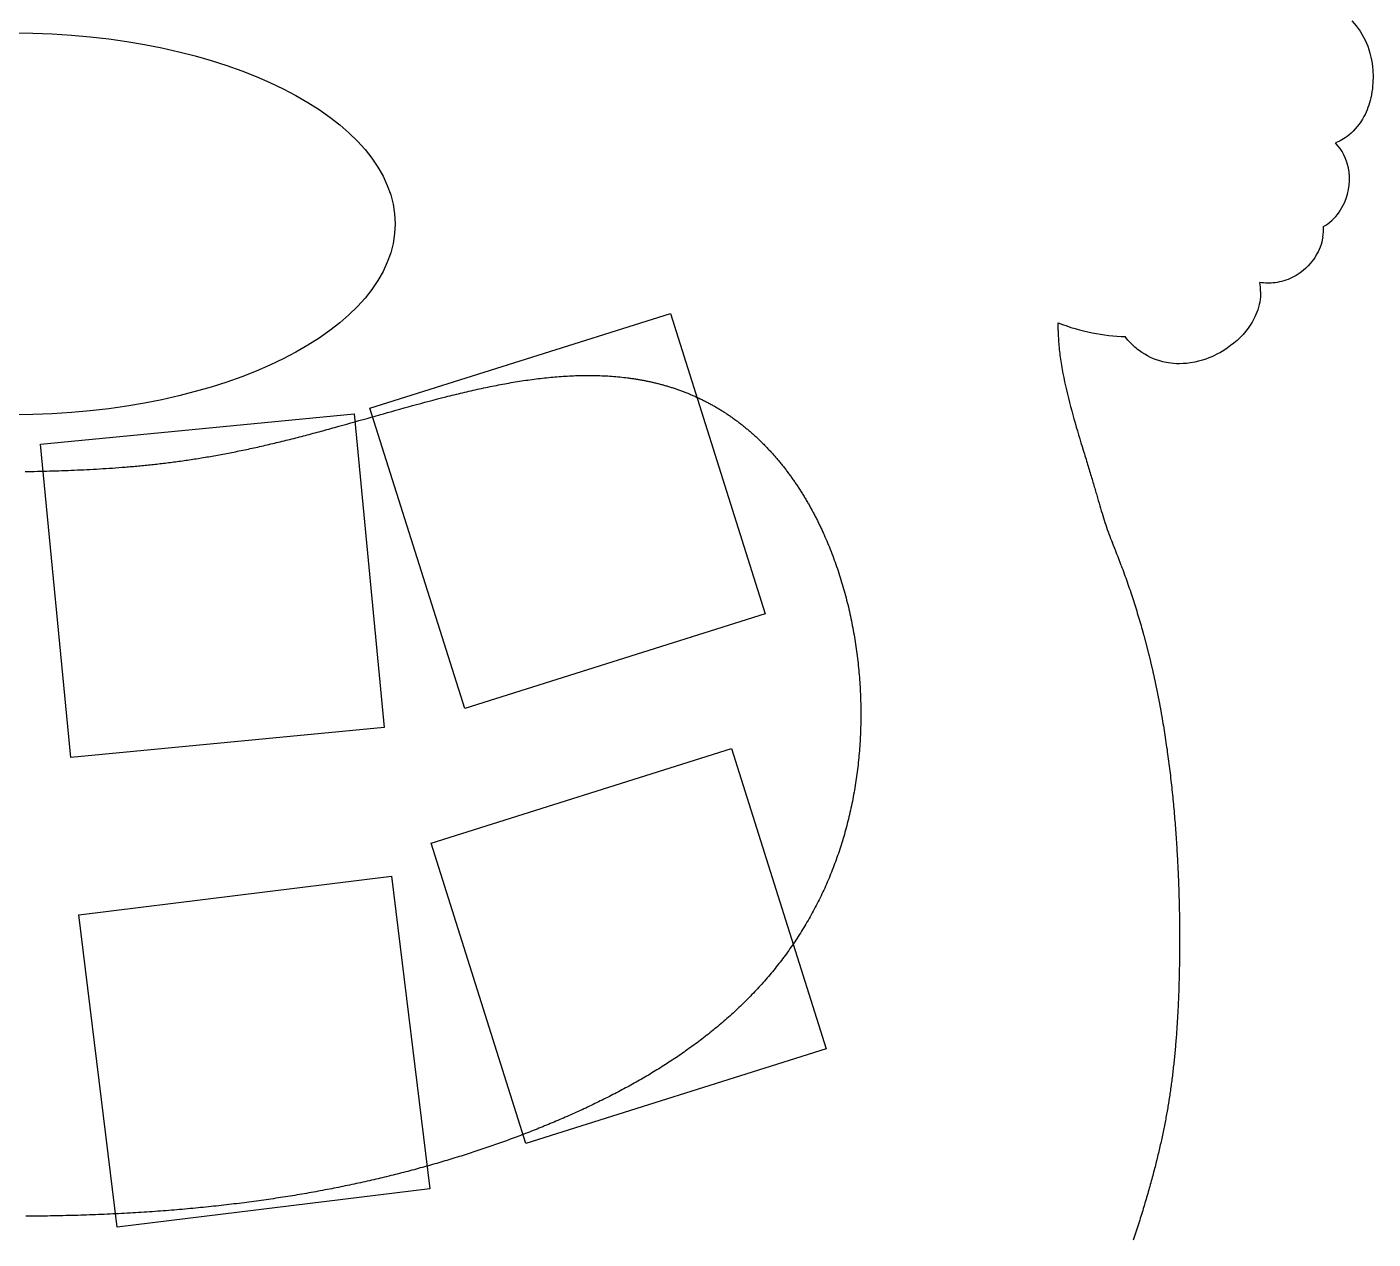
# Model space of a CAD drawing. Header units: millimetres. Extents: x -60 to 340, y -50 to 250.
# Drawn here: x 140.8 to 211.3, y 47.8 to 111.3 of the extents above; entities that cross this region are included whole.
import ezdxf

# ---------------------------------------------------------------- set-up
doc = ezdxf.new("R2010")
doc.units = ezdxf.units.MM
doc.header["$MEASUREMENT"] = 0
doc.layers.add('Ebene 1', color=7, linetype='Continuous', lineweight=0)

# ---------------------------------------------------------------- blocks, each defined once
blk = doc.blocks.new('Block_0')
at = {"layer": 'Ebene 1', "color": 18, "lineweight": 25, "true_color": 0x000000}
for p, q in [((158.738, 91.348), (174.474, 96.31)), ((174.474, 96.31), (179.436, 80.574)), ((141.485, 89.474), (157.909, 91.055)), ((157.909, 91.055), (159.49, 74.631)), ((163.699, 75.612), (158.738, 91.348)), ((143.066, 73.05), (141.485, 89.474)), ((179.436, 80.574), (163.699, 75.612)), ((159.49, 74.631), (143.066, 73.05)), ((161.937, 68.562), (177.673, 73.524)), ((177.673, 73.524), (182.635, 57.787)), ((166.899, 52.826), (161.937, 68.562)), ((143.493, 64.817), (159.87, 66.828)), ((159.87, 66.828), (161.881, 50.451)), ((145.504, 48.44), (143.493, 64.817)), ((182.635, 57.787), (166.899, 52.826)), ((161.881, 50.451), (145.504, 48.44))]:
    blk.add_line(p, q, dxfattribs=at)
for points in [[(194.788, 95.415), (194.789, 95.319), (194.791, 95.223), (194.794, 95.126), (194.798, 95.028), (194.803, 94.93), (194.809, 94.831), (194.816, 94.732), (194.824, 94.632), (194.833, 94.531), (194.843, 94.43), (194.854, 94.328), (194.865, 94.225), (194.878, 94.122), (194.892, 94.018), (194.906, 93.914), (194.922, 93.81), (194.938, 93.705), (194.955, 93.599), (194.973, 93.493), (194.992, 93.387), (195.011, 93.28), (195.032, 93.173), (195.074, 92.958), (195.12, 92.742), (195.168, 92.525), (195.218, 92.307), (195.27, 92.09), (195.324, 91.872), (195.38, 91.654), (195.437, 91.437), (195.495, 91.221), (195.555, 91.005), (195.615, 90.791), (195.676, 90.578), (195.737, 90.367), (195.798, 90.158), (195.859, 89.952), (195.92, 89.748), (195.981, 89.546), (196.041, 89.347), (196.1, 89.152), (196.129, 89.055), (196.159, 88.96), (196.187, 88.865), (196.216, 88.771), (196.244, 88.678), (196.272, 88.585), (196.3, 88.494), (196.327, 88.403), (196.354, 88.314), (196.381, 88.225), (196.408, 88.138), (196.434, 88.051), (196.459, 87.965), (196.485, 87.881), (196.51, 87.797), (196.535, 87.714), (196.559, 87.632), (196.583, 87.551), (196.607, 87.471), (196.63, 87.392), (196.653, 87.314), (196.676, 87.236), (196.698, 87.16), (196.72, 87.084), (196.742, 87.01), (196.763, 86.936), (196.785, 86.863), (196.806, 86.791), (196.847, 86.648), (196.887, 86.509), (196.927, 86.373), (196.966, 86.239), (197.005, 86.108), (197.043, 85.978), (197.082, 85.851), (197.12, 85.726), (197.158, 85.602), (197.197, 85.48), (197.236, 85.358), (197.276, 85.238), (197.316, 85.119), (197.357, 85.001), (197.399, 84.883), (197.442, 84.765), (197.486, 84.648), (197.532, 84.531), (197.578, 84.414), (197.626, 84.298)], [(140.681, 88.034), (140.838, 88.037), (140.996, 88.041), (141.155, 88.044), (141.314, 88.048), (141.473, 88.052), (141.633, 88.056), (141.793, 88.06), (141.953, 88.064), (142.113, 88.069), (142.275, 88.074), (142.436, 88.079), (142.598, 88.085), (142.76, 88.09), (142.923, 88.096), (143.086, 88.103), (143.249, 88.109), (143.413, 88.116), (143.577, 88.123), (143.742, 88.131), (143.907, 88.139), (144.072, 88.147), (144.238, 88.156), (144.405, 88.165), (144.571, 88.175), (144.739, 88.185), (144.906, 88.196), (145.075, 88.207), (145.244, 88.218), (145.413, 88.23), (145.582, 88.242), (145.753, 88.255), (145.838, 88.262), (145.923, 88.269), (146.009, 88.276), (146.095, 88.283), (146.181, 88.29), (146.267, 88.298), (146.353, 88.305), (146.439, 88.313), (146.525, 88.321), (146.612, 88.329), (146.698, 88.337), (146.785, 88.345), (146.872, 88.354), (146.959, 88.363), (147.046, 88.371), (147.134, 88.38), (147.221, 88.389), (147.309, 88.399), (147.397, 88.408), (147.485, 88.418), (147.573, 88.428), (147.661, 88.438), (147.749, 88.448), (147.838, 88.458), (147.926, 88.469), (148.015, 88.48), (148.104, 88.491), (148.193, 88.502), (148.283, 88.513), (148.372, 88.524), (148.462, 88.536), (148.551, 88.548), (148.641, 88.56), (148.731, 88.572), (148.821, 88.585), (148.912, 88.597), (149.002, 88.61), (149.093, 88.623), (149.184, 88.636), (149.275, 88.65), (149.366, 88.664), (149.457, 88.677), (149.549, 88.692), (149.64, 88.706), (149.732, 88.72), (149.824, 88.735), (149.916, 88.75), (150.009, 88.765), (150.101, 88.78), (150.194, 88.796), (150.287, 88.812), (150.38, 88.828), (150.473, 88.844), (150.566, 88.86), (150.66, 88.877), (150.753, 88.894), (150.847, 88.911), (150.941, 88.928), (151.035, 88.945), (151.13, 88.963), (151.224, 88.981), (151.319, 88.999), (151.414, 89.017), (151.509, 89.036), (151.604, 89.055), (151.7, 89.074), (151.795, 89.093), (151.891, 89.113), (151.987, 89.132), (152.083, 89.152), (152.179, 89.172), (152.276, 89.193), (152.372, 89.213), (152.469, 89.234), (152.566, 89.255), (152.663, 89.276), (152.761, 89.298), (152.858, 89.319), (152.956, 89.341), (153.054, 89.363), (153.152, 89.386), (153.25, 89.408), (153.348, 89.431), (153.447, 89.454), (153.546, 89.477), (153.645, 89.5), (153.744, 89.524), (153.843, 89.548), (153.943, 89.572), (154.042, 89.596), (154.142, 89.62), (154.242, 89.645), (154.342, 89.669), (154.442, 89.694), (154.543, 89.72), (154.644, 89.745), (154.745, 89.77), (154.846, 89.796), (154.947, 89.822), (155.048, 89.848), (155.15, 89.874), (155.251, 89.901), (155.353, 89.927), (155.455, 89.954), (155.557, 89.981), (155.66, 90.008), (155.762, 90.036), (155.865, 90.063), (155.968, 90.091), (156.071, 90.118), (156.174, 90.146), (156.277, 90.174), (156.381, 90.202), (156.484, 90.231), (156.588, 90.259), (156.692, 90.288), (156.796, 90.316), (156.9, 90.345), (157.005, 90.374), (157.109, 90.403), (157.319, 90.462), (157.529, 90.52), (157.74, 90.58), (157.951, 90.639), (158.163, 90.699), (158.375, 90.759), (158.588, 90.819), (158.802, 90.88), (159.015, 90.941), (159.23, 91.001), (159.445, 91.062), (159.66, 91.123), (159.876, 91.184), (160.092, 91.244), (160.308, 91.305), (160.525, 91.365), (160.743, 91.426), (160.96, 91.485), (161.178, 91.545), (161.397, 91.604), (161.615, 91.663), (161.834, 91.721), (162.053, 91.779), (162.273, 91.836), (162.492, 91.893), (162.712, 91.949), (162.822, 91.977), (162.932, 92.004), (163.042, 92.032), (163.152, 92.059), (163.262, 92.086), (163.372, 92.112), (163.483, 92.139), (163.593, 92.165), (163.703, 92.191), (163.813, 92.217), (163.924, 92.242), (164.034, 92.268), (164.144, 92.293), (164.254, 92.317), (164.365, 92.342), (164.475, 92.366), (164.585, 92.39), (164.696, 92.413), (164.806, 92.437), (164.916, 92.46), (165.027, 92.482), (165.137, 92.505), (165.247, 92.527), (165.358, 92.548), (165.468, 92.57), (165.578, 92.591), (165.688, 92.611), (165.798, 92.632), (165.908, 92.652), (166.018, 92.671), (166.129, 92.69), (166.239, 92.709), (166.348, 92.727), (166.458, 92.745), (166.568, 92.763), (166.678, 92.78), (166.788, 92.797), (166.897, 92.813), (167.007, 92.829), (167.117, 92.844), (167.226, 92.859), (167.336, 92.874), (167.445, 92.888), (167.554, 92.901), (167.663, 92.914), (167.772, 92.927), (167.881, 92.939), (167.99, 92.951), (168.099, 92.962), (168.208, 92.973), (168.316, 92.983), (168.425, 92.992), (168.533, 93.001), (168.642, 93.01), (168.75, 93.018), (168.858, 93.025), (168.966, 93.032), (169.073, 93.039), (169.181, 93.044), (169.289, 93.05), (169.396, 93.054), (169.503, 93.058), (169.611, 93.062), (169.718, 93.065), (169.824, 93.067), (169.931, 93.069), (170.038, 93.07), (170.144, 93.071), (170.25, 93.07), (170.356, 93.07), (170.462, 93.068), (170.568, 93.066), (170.673, 93.064), (170.779, 93.06), (170.884, 93.056), (170.989, 93.052), (171.094, 93.047), (171.199, 93.041), (171.303, 93.034), (171.407, 93.027), (171.511, 93.019), (171.615, 93.01), (171.719, 93.001), (171.822, 92.991), (171.925, 92.98), (172.028, 92.969), (172.131, 92.957), (172.234, 92.944), (172.285, 92.937), (172.336, 92.93), (172.387, 92.923), (172.438, 92.916), (172.489, 92.909), (172.54, 92.901), (172.591, 92.893), (172.642, 92.885), (172.692, 92.877), (172.743, 92.869), (172.794, 92.86), (172.844, 92.852), (172.895, 92.843), (172.945, 92.834), (172.996, 92.824), (173.046, 92.815), (173.096, 92.805), (173.146, 92.796), (173.196, 92.786), (173.246, 92.775), (173.296, 92.765), (173.346, 92.754), (173.396, 92.744), (173.446, 92.733), (173.496, 92.722), (173.545, 92.71), (173.595, 92.699), (173.644, 92.687), (173.694, 92.675), (173.743, 92.663), (173.793, 92.651), (173.842, 92.638), (173.891, 92.626), (173.94, 92.613), (173.989, 92.6), (174.038, 92.587), (174.087, 92.573), (174.136, 92.559), (174.185, 92.546), (174.233, 92.532), (174.282, 92.517), (174.33, 92.503), (174.379, 92.488), (174.427, 92.474), (174.476, 92.458), (174.524, 92.443), (174.572, 92.428), (174.62, 92.412), (174.668, 92.396), (174.716, 92.38), (174.764, 92.364), (174.812, 92.348), (174.859, 92.331), (174.907, 92.314), (174.954, 92.297), (175.002, 92.28), (175.049, 92.263), (175.097, 92.245), (175.144, 92.227), (175.191, 92.209), (175.238, 92.191), (175.285, 92.173), (175.332, 92.154), (175.379, 92.135), (175.425, 92.116), (175.472, 92.097), (175.519, 92.078), (175.565, 92.058), (175.612, 92.038), (175.658, 92.018), (175.704, 91.998), (175.75, 91.977), (175.796, 91.957), (175.842, 91.936), (175.888, 91.915), (175.934, 91.894), (175.98, 91.872), (176.025, 91.851), (176.071, 91.829), (176.116, 91.807), (176.162, 91.784), (176.207, 91.762), (176.252, 91.739), (176.297, 91.716), (176.342, 91.693), (176.387, 91.67), (176.432, 91.646), (176.477, 91.623), (176.521, 91.599), (176.566, 91.575), (176.61, 91.55), (176.655, 91.526), (176.699, 91.501), (176.743, 91.476), (176.787, 91.451), (176.831, 91.426), (176.875, 91.4), (176.919, 91.374), (176.963, 91.348), (177.006, 91.322), (177.05, 91.296), (177.093, 91.269), (177.137, 91.242), (177.18, 91.215), (177.223, 91.188), (177.266, 91.161), (177.309, 91.133), (177.352, 91.106), (177.395, 91.078), (177.437, 91.049), (177.48, 91.021), (177.522, 90.992), (177.565, 90.963), (177.607, 90.934), (177.649, 90.905), (177.691, 90.876), (177.733, 90.846), (177.775, 90.816), (177.817, 90.786), (177.858, 90.756), (177.9, 90.726), (177.941, 90.695), (177.982, 90.664), (178.024, 90.633), (178.065, 90.602), (178.106, 90.571), (178.147, 90.539), (178.187, 90.507), (178.228, 90.475), (178.269, 90.443), (178.309, 90.411), (178.35, 90.378), (178.39, 90.345), (178.43, 90.312), (178.47, 90.279), (178.51, 90.245), (178.55, 90.212), (178.59, 90.178), (178.629, 90.144), (178.669, 90.11), (178.708, 90.075), (178.747, 90.041), (178.786, 90.006), (178.826, 89.971), (178.865, 89.936), (178.903, 89.901), (178.942, 89.865), (178.981, 89.829), (179.019, 89.793), (179.058, 89.757), (179.096, 89.721), (179.134, 89.684), (179.172, 89.648), (179.21, 89.611), (179.248, 89.574), (179.286, 89.536), (179.323, 89.499), (179.361, 89.461), (179.398, 89.423), (179.435, 89.385), (179.472, 89.347), (179.509, 89.309), (179.546, 89.27), (179.583, 89.231), (179.62, 89.192), (179.656, 89.153), (179.693, 89.114), (179.729, 89.074), (179.765, 89.034), (179.801, 88.995), (179.837, 88.954), (179.873, 88.914), (179.909, 88.874), (179.944, 88.833), (179.98, 88.792), (180.015, 88.751), (180.05, 88.71), (180.085, 88.669), (180.12, 88.627), (180.155, 88.586), (180.19, 88.544), (180.224, 88.502), (180.259, 88.459), (180.293, 88.417), (180.328, 88.374), (180.362, 88.332), (180.396, 88.289), (180.43, 88.245), (180.463, 88.202), (180.497, 88.159), (180.53, 88.115), (180.564, 88.071), (180.597, 88.027), (180.63, 87.983), (180.663, 87.939), (180.696, 87.894), (180.729, 87.85), (180.761, 87.805), (180.794, 87.76), (180.826, 87.715), (180.858, 87.669), (180.89, 87.624), (180.922, 87.578), (180.954, 87.532), (180.986, 87.486), (181.017, 87.44), (181.049, 87.394), (181.08, 87.347), (181.111, 87.301), (181.142, 87.254), (181.173, 87.207), (181.204, 87.16), (181.235, 87.113), (181.265, 87.065), (181.296, 87.018), (181.326, 86.97), (181.356, 86.922), (181.386, 86.874), (181.416, 86.826), (181.446, 86.777), (181.475, 86.729), (181.505, 86.68), (181.534, 86.631), (181.563, 86.582), (181.592, 86.533), (181.621, 86.484), (181.65, 86.435), (181.679, 86.385), (181.707, 86.335), (181.736, 86.285), (181.764, 86.235), (181.792, 86.185), (181.82, 86.135), (181.848, 86.085), (181.876, 86.034), (181.903, 85.983), (181.93, 85.932), (181.958, 85.881), (181.985, 85.83), (182.012, 85.779), (182.039, 85.728), (182.066, 85.676), (182.092, 85.624), (182.119, 85.572), (182.145, 85.521), (182.171, 85.468), (182.197, 85.416), (182.223, 85.364), (182.249, 85.311), (182.274, 85.259), (182.3, 85.206), (182.325, 85.153), (182.35, 85.1), (182.375, 85.047), (182.4, 84.994), (182.425, 84.94), (182.45, 84.887), (182.474, 84.833), (182.499, 84.779), (182.523, 84.725), (182.571, 84.617), (182.618, 84.509), (182.665, 84.4), (182.711, 84.29), (182.757, 84.18), (182.802, 84.07), (182.846, 83.959), (182.89, 83.847), (182.934, 83.735), (182.976, 83.623), (183.019, 83.511), (183.06, 83.397), (183.101, 83.284), (183.142, 83.17), (183.181, 83.056), (183.221, 82.941), (183.259, 82.826), (183.297, 82.711), (183.335, 82.595), (183.371, 82.479), (183.408, 82.362), (183.443, 82.246), (183.478, 82.129), (183.513, 82.011), (183.546, 81.893), (183.58, 81.775), (183.612, 81.657), (183.644, 81.538), (183.676, 81.419), (183.706, 81.3), (183.736, 81.18), (183.766, 81.06), (183.795, 80.94), (183.823, 80.82), (183.851, 80.699), (183.878, 80.578), (183.904, 80.457), (183.93, 80.336), (183.955, 80.214), (183.98, 80.093), (184.004, 79.971), (184.027, 79.849), (184.05, 79.726), (184.072, 79.604), (184.093, 79.481), (184.114, 79.358), (184.135, 79.235), (184.154, 79.112), (184.173, 78.989), (184.191, 78.865), (184.209, 78.742), (184.226, 78.618), (184.243, 78.494), (184.258, 78.37), (184.274, 78.246), (184.288, 78.122), (184.302, 77.998), (184.315, 77.873), (184.328, 77.749), (184.34, 77.625), (184.351, 77.5), (184.362, 77.375), (184.372, 77.251), (184.382, 77.126), (184.391, 77.001), (184.399, 76.877), (184.407, 76.752), (184.413, 76.627), (184.42, 76.503), (184.425, 76.378), (184.431, 76.253), (184.435, 76.128), (184.439, 76.004), (184.442, 75.879), (184.444, 75.754), (184.446, 75.63), (184.448, 75.505), (184.448, 75.381), (184.448, 75.256), (184.447, 75.132), (184.446, 75.008), (184.444, 74.884), (184.442, 74.76), (184.438, 74.636), (184.435, 74.512), (184.43, 74.388), (184.425, 74.264), (184.419, 74.141), (184.413, 74.017), (184.406, 73.894), (184.398, 73.771), (184.39, 73.648), (184.381, 73.525), (184.372, 73.402), (184.362, 73.28), (184.351, 73.158), (184.34, 73.035), (184.328, 72.913), (184.315, 72.792), (184.302, 72.67), (184.288, 72.549), (184.273, 72.427), (184.258, 72.306), (184.242, 72.186), (184.226, 72.065), (184.209, 71.945), (184.191, 71.825), (184.173, 71.705), (184.154, 71.585), (184.135, 71.466), (184.115, 71.347), (184.094, 71.228), (184.073, 71.109), (184.051, 70.991), (184.029, 70.873), (184.005, 70.755), (183.982, 70.638), (183.957, 70.521), (183.932, 70.404), (183.907, 70.287), (183.881, 70.171), (183.854, 70.055), (183.827, 69.939), (183.799, 69.824), (183.77, 69.709), (183.741, 69.594), (183.711, 69.479), (183.681, 69.365), (183.65, 69.252), (183.619, 69.138), (183.587, 69.025), (183.554, 68.912), (183.521, 68.8), (183.487, 68.688), (183.453, 68.576), (183.418, 68.465), (183.382, 68.354), (183.346, 68.243), (183.31, 68.133), (183.272, 68.023), (183.234, 67.913), (183.196, 67.804), (183.157, 67.695), (183.118, 67.587), (183.078, 67.479), (183.037, 67.371), (182.996, 67.264), (182.954, 67.157), (182.912, 67.05), (182.869, 66.944), (182.826, 66.838), (182.782, 66.733), (182.738, 66.628), (182.693, 66.524), (182.647, 66.419), (182.601, 66.316), (182.555, 66.212), (182.508, 66.109), (182.46, 66.007), (182.412, 65.905), (182.363, 65.803), (182.314, 65.702), (182.264, 65.601), (182.214, 65.5), (182.163, 65.4), (182.112, 65.301), (182.061, 65.202), (182.008, 65.103), (181.956, 65.004), (181.902, 64.906), (181.849, 64.809), (181.795, 64.712), (181.74, 64.615), (181.685, 64.519), (181.629, 64.423), (181.573, 64.328), (181.516, 64.233), (181.459, 64.138), (181.402, 64.044), (181.344, 63.95), (181.285, 63.857), (181.226, 63.764), (181.167, 63.672), (181.107, 63.58), (181.047, 63.488), (180.986, 63.397), (180.925, 63.306), (180.863, 63.216), (180.801, 63.126), (180.739, 63.037), (180.676, 62.948), (180.612, 62.859), (180.548, 62.771), (180.484, 62.684), (180.419, 62.596), (180.354, 62.51), (180.289, 62.423), (180.223, 62.337), (180.156, 62.252), (180.09, 62.166), (180.023, 62.082), (179.955, 61.997), (179.887, 61.914), (179.819, 61.83), (179.75, 61.747), (179.681, 61.665), (179.611, 61.582), (179.541, 61.501), (179.471, 61.419), (179.4, 61.338), (179.329, 61.258), (179.258, 61.178), (179.186, 61.098), (179.114, 61.019), (179.041, 60.94), (178.968, 60.862), (178.895, 60.784), (178.821, 60.706), (178.747, 60.629), (178.673, 60.552), (178.598, 60.476), (178.523, 60.4), (178.448, 60.324), (178.372, 60.249), (178.296, 60.174), (178.22, 60.1), (178.143, 60.026), (178.066, 59.952), (177.989, 59.879), (177.911, 59.807), (177.833, 59.734), (177.755, 59.662), (177.676, 59.591), (177.597, 59.519), (177.518, 59.449), (177.438, 59.378), (177.359, 59.308), (177.278, 59.238), (177.198, 59.169), (177.117, 59.1), (177.036, 59.032), (176.955, 58.964), (176.874, 58.896), (176.792, 58.828), (176.71, 58.761), (176.627, 58.695), (176.544, 58.628), (176.462, 58.562), (176.378, 58.497), (176.295, 58.432), (176.211, 58.367), (176.127, 58.302), (176.043, 58.238), (175.958, 58.174), (175.874, 58.111), (175.789, 58.048), (175.704, 57.985), (175.618, 57.923), (175.532, 57.861), (175.446, 57.799), (175.36, 57.737), (175.274, 57.676), (175.187, 57.616), (175.1, 57.555), (175.013, 57.495), (174.926, 57.436), (174.838, 57.376), (174.751, 57.317), (174.663, 57.258), (174.574, 57.2), (174.486, 57.142), (174.397, 57.084), (174.309, 57.027), (174.22, 56.97), (174.13, 56.913), (174.041, 56.856), (173.952, 56.8), (173.862, 56.744), (173.772, 56.688), (173.682, 56.633), (173.591, 56.578), (173.501, 56.523), (173.41, 56.469), (173.319, 56.415), (173.228, 56.361), (173.137, 56.307), (173.045, 56.254), (172.954, 56.201), (172.862, 56.148), (172.77, 56.096), (172.678, 56.044), (172.585, 55.992), (172.493, 55.94), (172.4, 55.889), (172.308, 55.838), (172.215, 55.787), (172.122, 55.737), (172.028, 55.686), (171.935, 55.636), (171.841, 55.586), (171.748, 55.537), (171.654, 55.488), (171.56, 55.439), (171.466, 55.39), (171.371, 55.342), (171.277, 55.293), (171.182, 55.245), (171.088, 55.198), (170.993, 55.15), (170.898, 55.103), (170.803, 55.056), (170.707, 55.009), (170.612, 54.962), (170.516, 54.916), (170.421, 54.87), (170.325, 54.824), (170.229, 54.779), (170.133, 54.733), (170.037, 54.688), (169.94, 54.643), (169.844, 54.598), (169.747, 54.554), (169.65, 54.509), (169.554, 54.465), (169.457, 54.422), (169.359, 54.378), (169.262, 54.334), (169.165, 54.291), (169.067, 54.248), (168.97, 54.205), (168.872, 54.163), (168.774, 54.12), (168.676, 54.078), (168.578, 54.036), (168.48, 53.994), (168.381, 53.953), (168.283, 53.912), (168.184, 53.87), (168.086, 53.829), (167.987, 53.789), (167.888, 53.748), (167.789, 53.708), (167.689, 53.667), (167.59, 53.627), (167.491, 53.587), (167.391, 53.548), (167.291, 53.508), (167.191, 53.469), (167.091, 53.43), (166.991, 53.391), (166.891, 53.352), (166.791, 53.314), (166.69, 53.275), (166.59, 53.237), (166.489, 53.199), (166.388, 53.162), (166.287, 53.124), (166.186, 53.086), (166.084, 53.049), (165.983, 53.012), (165.882, 52.975), (165.78, 52.938), (165.678, 52.902), (165.576, 52.865), (165.474, 52.829), (165.372, 52.793), (165.269, 52.757), (165.167, 52.721), (165.064, 52.686), (164.961, 52.651), (164.859, 52.615), (164.755, 52.58), (164.652, 52.545), (164.549, 52.511), (164.445, 52.476), (164.342, 52.442), (164.238, 52.408), (164.134, 52.374), (164.03, 52.34), (163.926, 52.306), (163.821, 52.272), (163.716, 52.239), (163.612, 52.206), (163.507, 52.173), (163.402, 52.14), (163.297, 52.107), (163.191, 52.075), (163.086, 52.042), (162.98, 52.01), (162.874, 51.978), (162.768, 51.946), (162.662, 51.914), (162.555, 51.883), (162.449, 51.851), (162.342, 51.82), (162.235, 51.789), (162.128, 51.758), (162.02, 51.727), (161.913, 51.696), (161.805, 51.666), (161.697, 51.636), (161.589, 51.606), (161.481, 51.576), (161.372, 51.546), (161.264, 51.516), (161.155, 51.486), (161.046, 51.457), (160.937, 51.428), (160.827, 51.399), (160.717, 51.37), (160.608, 51.341), (160.497, 51.313), (160.387, 51.284), (160.277, 51.256), (160.166, 51.228), (160.055, 51.2), (159.944, 51.172), (159.832, 51.145), (159.721, 51.117), (159.609, 51.09), (159.497, 51.063), (159.384, 51.036), (159.272, 51.009), (159.159, 50.983), (159.046, 50.956), (158.933, 50.93), (158.819, 50.904), (158.706, 50.878), (158.592, 50.852), (158.477, 50.826), (158.363, 50.801), (158.248, 50.775), (158.133, 50.75), (158.018, 50.725), (157.902, 50.7), (157.787, 50.676), (157.671, 50.651), (157.554, 50.627), (157.438, 50.603), (157.321, 50.579), (157.204, 50.555), (157.087, 50.531), (156.969, 50.508), (156.851, 50.484), (156.733, 50.461), (156.614, 50.438), (156.495, 50.415), (156.376, 50.393), (156.257, 50.37), (156.137, 50.348), (156.017, 50.326), (155.897, 50.304), (155.777, 50.282), (155.656, 50.26), (155.534, 50.239), (155.413, 50.217), (155.291, 50.196), (155.169, 50.175), (155.047, 50.154), (154.924, 50.134), (154.801, 50.113), (154.678, 50.093), (154.554, 50.073), (154.43, 50.053), (154.306, 50.033), (154.181, 50.013), (154.056, 49.994), (153.931, 49.975), (153.805, 49.956), (153.679, 49.937), (153.553, 49.918), (153.426, 49.9), (153.299, 49.881), (153.172, 49.863), (153.044, 49.845), (152.916, 49.827), (152.787, 49.809), (152.659, 49.792), (152.529, 49.775), (152.4, 49.758), (152.27, 49.741), (152.14, 49.724), (152.009, 49.707), (151.878, 49.691), (151.747, 49.675), (151.615, 49.659), (151.483, 49.643), (151.351, 49.627), (151.218, 49.612), (151.085, 49.597), (150.951, 49.582), (150.817, 49.567), (150.683, 49.552), (150.548, 49.537), (150.413, 49.523), (150.277, 49.509), (150.141, 49.495), (150.005, 49.481), (149.868, 49.468), (149.731, 49.454), (149.594, 49.441), (149.456, 49.428), (149.317, 49.415), (149.178, 49.403), (149.039, 49.39), (148.9, 49.378), (148.76, 49.366), (148.619, 49.354), (148.479, 49.343), (148.337, 49.331), (148.196, 49.32), (148.054, 49.309), (147.911, 49.298), (147.768, 49.287), (147.625, 49.277), (147.481, 49.267), (147.337, 49.257), (147.192, 49.247), (147.047, 49.237), (146.902, 49.228), (146.756, 49.218), (146.609, 49.209), (146.462, 49.2), (146.315, 49.192), (146.168, 49.183), (146.019, 49.175), (145.871, 49.167), (145.722, 49.159), (145.572, 49.151), (145.422, 49.144), (145.272, 49.137), (145.121, 49.129), (144.97, 49.123), (144.818, 49.116), (144.666, 49.11), (144.513, 49.103), (144.36, 49.097), (144.207, 49.091), (144.053, 49.086), (143.898, 49.08), (143.744, 49.075), (143.588, 49.07), (143.432, 49.065), (143.276, 49.061), (143.119, 49.056), (142.962, 49.052), (142.804, 49.048), (142.646, 49.044), (142.488, 49.041), (142.329, 49.038), (142.169, 49.034), (142.009, 49.031), (141.849, 49.029), (141.688, 49.026), (141.526, 49.024), (141.365, 49.022), (141.202, 49.02), (141.039, 49.018), (140.876, 49.017), (140.712, 49.015)], [(198.089, 83.116), (198.129, 83.007), (198.169, 82.899), (198.208, 82.79), (198.247, 82.682), (198.286, 82.573), (198.325, 82.465), (198.363, 82.356), (198.401, 82.248), (198.438, 82.139), (198.475, 82.031), (198.512, 81.922), (198.549, 81.814), (198.585, 81.705), (198.621, 81.597), (198.657, 81.488), (198.692, 81.38), (198.728, 81.271), (198.762, 81.162), (198.797, 81.054), (198.831, 80.945), (198.865, 80.837), (198.898, 80.728), (198.932, 80.62), (198.965, 80.511), (198.997, 80.403), (199.03, 80.294), (199.062, 80.185), (199.094, 80.077), (199.125, 79.968), (199.156, 79.86), (199.187, 79.751), (199.217, 79.643)], [(199.217, 79.643), (199.227, 79.609), (199.236, 79.575), (199.246, 79.542), (199.255, 79.508), (199.264, 79.474), (199.273, 79.441), (199.283, 79.407), (199.292, 79.373), (199.301, 79.34), (199.31, 79.306), (199.319, 79.272), (199.328, 79.238), (199.338, 79.204), (199.347, 79.17), (199.356, 79.137), (199.365, 79.103), (199.374, 79.069), (199.383, 79.035), (199.392, 79.001), (199.4, 78.967), (199.409, 78.933), (199.418, 78.899), (199.427, 78.865), (199.436, 78.831), (199.445, 78.797), (199.453, 78.763), (199.462, 78.729), (199.471, 78.695), (199.479, 78.661), (199.488, 78.627), (199.497, 78.592), (199.505, 78.558), (199.514, 78.524), (199.522, 78.49), (199.531, 78.456), (199.539, 78.421), (199.548, 78.387), (199.556, 78.353), (199.565, 78.319), (199.573, 78.284), (199.582, 78.25), (199.59, 78.216), (199.598, 78.181), (199.607, 78.147), (199.615, 78.113), (199.623, 78.078), (199.631, 78.044), (199.639, 78.009), (199.648, 77.975), (199.656, 77.94), (199.664, 77.906), (199.672, 77.872), (199.68, 77.837), (199.688, 77.802), (199.696, 77.768), (199.704, 77.733), (199.712, 77.699), (199.72, 77.664), (199.728, 77.63), (199.736, 77.595), (199.744, 77.56), (199.751, 77.526), (199.759, 77.491), (199.767, 77.456), (199.775, 77.422), (199.783, 77.387), (199.79, 77.352), (199.798, 77.317), (199.806, 77.283), (199.813, 77.248), (199.821, 77.213), (199.828, 77.178), (199.836, 77.143), (199.844, 77.109), (199.851, 77.074), (199.859, 77.039), (199.866, 77.004), (199.873, 76.969), (199.881, 76.934), (199.888, 76.899), (199.896, 76.864), (199.903, 76.829), (199.91, 76.794), (199.918, 76.759), (199.925, 76.724), (199.932, 76.689), (199.939, 76.654), (199.946, 76.619), (199.954, 76.584), (199.961, 76.549), (199.968, 76.514), (199.975, 76.479), (199.982, 76.444), (199.989, 76.409), (199.996, 76.373), (200.003, 76.338), (200.01, 76.303), (200.017, 76.268), (200.024, 76.233), (200.031, 76.197), (200.038, 76.162), (200.045, 76.127), (200.051, 76.092), (200.058, 76.056), (200.065, 76.021), (200.072, 75.986), (200.078, 75.951), (200.085, 75.915), (200.092, 75.88), (200.098, 75.845), (200.105, 75.809), (200.112, 75.774), (200.118, 75.738), (200.125, 75.703), (200.131, 75.668), (200.138, 75.632), (200.144, 75.597), (200.151, 75.561), (200.157, 75.526), (200.164, 75.49), (200.17, 75.455), (200.176, 75.419), (200.183, 75.384), (200.189, 75.348), (200.195, 75.313), (200.201, 75.277), (200.208, 75.242), (200.214, 75.206)], [(200.214, 75.206), (200.235, 75.083), (200.256, 74.96), (200.277, 74.837), (200.297, 74.713), (200.318, 74.59), (200.337, 74.466), (200.357, 74.342), (200.376, 74.218), (200.395, 74.094), (200.414, 73.97), (200.433, 73.846), (200.451, 73.722), (200.469, 73.598), (200.487, 73.473), (200.504, 73.349), (200.521, 73.225), (200.538, 73.1), (200.555, 72.975), (200.571, 72.851), (200.587, 72.726), (200.603, 72.601), (200.618, 72.477), (200.634, 72.352), (200.649, 72.227), (200.664, 72.102), (200.678, 71.977), (200.692, 71.853), (200.706, 71.728), (200.72, 71.603), (200.734, 71.478), (200.747, 71.353), (200.76, 71.229), (200.773, 71.104), (200.785, 70.979), (200.798, 70.854), (200.81, 70.73), (200.821, 70.605), (200.833, 70.481), (200.844, 70.356), (200.855, 70.232), (200.866, 70.108), (200.877, 69.983), (200.887, 69.859), (200.897, 69.735), (200.907, 69.611), (200.917, 69.487), (200.927, 69.364), (200.936, 69.24), (200.945, 69.116), (200.954, 68.993), (200.962, 68.87), (200.971, 68.747), (200.979, 68.624), (200.987, 68.501), (200.995, 68.378), (201.002, 68.255), (201.009, 68.133), (201.017, 68.011), (201.023, 67.889), (201.03, 67.767), (201.037, 67.645), (201.043, 67.524), (201.049, 67.403), (201.055, 67.281), (201.061, 67.161), (201.066, 67.04), (201.071, 66.92), (201.076, 66.799), (201.081, 66.679), (201.086, 66.56), (201.091, 66.44), (201.095, 66.321), (201.099, 66.202), (201.103, 66.083), (201.107, 65.964), (201.11, 65.846), (201.114, 65.728), (201.117, 65.61), (201.12, 65.493), (201.123, 65.376), (201.126, 65.259), (201.128, 65.142), (201.131, 65.026), (201.133, 64.91), (201.135, 64.794), (201.137, 64.679), (201.138, 64.564), (201.14, 64.449), (201.141, 64.335), (201.142, 64.221), (201.143, 64.107), (201.144, 63.993), (201.145, 63.88), (201.145, 63.767), (201.146, 63.655), (201.146, 63.543), (201.146, 63.431), (201.146, 63.32), (201.146, 63.209), (201.145, 63.098), (201.145, 62.988), (201.144, 62.878), (201.143, 62.768), (201.142, 62.659), (201.141, 62.55), (201.139, 62.442), (201.138, 62.333), (201.136, 62.226), (201.134, 62.118), (201.132, 62.011), (201.13, 61.905), (201.128, 61.799), (201.126, 61.693), (201.123, 61.587), (201.121, 61.482), (201.118, 61.378), (201.115, 61.274), (201.112, 61.17), (201.108, 61.066), (201.105, 60.963), (201.102, 60.86), (201.098, 60.758), (201.094, 60.656), (201.09, 60.555), (201.086, 60.454), (201.082, 60.353), (201.078, 60.253), (201.073, 60.153), (201.068, 60.053), (201.064, 59.954), (201.059, 59.856), (201.054, 59.757), (201.049, 59.659), (201.043, 59.562), (201.038, 59.465), (201.032, 59.368), (201.027, 59.272), (201.021, 59.176), (201.015, 59.08), (201.009, 58.985), (201.002, 58.89), (200.996, 58.796), (200.989, 58.702), (200.983, 58.608), (200.976, 58.515), (200.969, 58.422), (200.962, 58.329), (200.954, 58.237), (200.947, 58.145), (200.939, 58.053), (200.932, 57.962), (200.924, 57.871), (200.916, 57.781), (200.908, 57.691), (200.9, 57.601), (200.891, 57.511), (200.883, 57.422), (200.874, 57.333), (200.865, 57.244), (200.856, 57.156), (200.847, 57.068), (200.837, 56.98), (200.828, 56.893), (200.818, 56.805), (200.809, 56.719), (200.799, 56.632), (200.788, 56.545), (200.778, 56.459), (200.768, 56.373), (200.757, 56.288), (200.746, 56.202), (200.736, 56.117), (200.724, 56.032), (200.713, 55.947), (200.702, 55.862), (200.69, 55.778), (200.678, 55.693), (200.666, 55.609), (200.654, 55.525), (200.642, 55.441), (200.629, 55.357), (200.617, 55.274), (200.604, 55.19), (200.591, 55.107), (200.578, 55.023), (200.564, 54.94), (200.55, 54.857), (200.537, 54.774), (200.523, 54.691), (200.508, 54.607), (200.494, 54.524), (200.479, 54.441), (200.464, 54.358), (200.449, 54.275), (200.434, 54.191), (200.418, 54.108), (200.402, 54.025), (200.386, 53.941), (200.37, 53.858), (200.354, 53.774), (200.337, 53.69), (200.32, 53.606), (200.303, 53.522), (200.285, 53.437), (200.268, 53.353), (200.25, 53.268), (200.232, 53.183), (200.213, 53.098), (200.194, 53.012), (200.175, 52.927), (200.156, 52.841), (200.137, 52.754), (200.117, 52.668), (200.097, 52.581), (200.077, 52.494), (200.056, 52.407), (200.035, 52.319), (200.014, 52.231), (199.993, 52.143), (199.971, 52.054), (199.949, 51.965), (199.927, 51.876), (199.904, 51.786), (199.881, 51.696), (199.858, 51.605), (199.835, 51.514), (199.811, 51.423), (199.787, 51.332), (199.763, 51.24), (199.738, 51.147), (199.713, 51.054), (199.688, 50.961), (199.662, 50.868), (199.637, 50.774), (199.61, 50.679), (199.584, 50.584), (199.557, 50.489), (199.53, 50.394), (199.503, 50.297), (199.475, 50.201), (199.448, 50.104), (199.419, 50.007), (199.391, 49.909), (199.362, 49.811), (199.333, 49.713), (199.303, 49.614), (199.274, 49.514), (199.244, 49.415), (199.213, 49.314), (199.183, 49.214), (199.152, 49.113), (199.121, 49.012), (199.089, 48.91), (199.057, 48.808), (199.025, 48.705), (198.993, 48.602), (198.96, 48.499), (198.927, 48.395), (198.894, 48.291), (198.86, 48.187), (198.826, 48.082), (198.792, 47.977), (198.757, 47.872), (198.722, 47.766)]]:
    blk.add_lwpolyline(points, dxfattribs=at)
blk.add_ellipse((140.053, 101.012), major_axis=(20, 0), ratio=0.5, dxfattribs=at)
for points, knots in [([(210.172, 111.643), (210.498, 111.307), (210.749, 110.913), (210.933, 110.482), (211.111, 110.063), (211.275, 109.499), (211.279, 108.751), (211.281, 108.473), (211.262, 108.055), (211.161, 107.604), (211.085, 107.264), (210.968, 106.933), (210.8, 106.627)], [0, 0, 0, 0, 1, 1, 1, 2, 2, 2, 3, 3, 3, 4, 4, 4, 4]), ([(210.8, 106.627), (210.597, 106.255), (210.336, 105.925), (210.006, 105.659), (209.764, 105.464), (209.522, 105.335), (209.321, 105.249)], [0, 0, 0, 0, 1, 1, 1, 2, 2, 2, 2]), ([(208.647, 100.313), (208.588, 99.958), (208.465, 99.621), (208.273, 99.316), (208.157, 99.131), (207.896, 98.757), (207.454, 98.439), (207.193, 98.251), (206.908, 98.111), (206.601, 98.021), (206.453, 97.978), (206.302, 97.947), (206.15, 97.928), (205.882, 97.895), (205.614, 97.901), (205.349, 97.941)], [0, 0, 0, 0, 1, 1, 1, 2, 2, 2, 3, 3, 3, 4, 4, 4, 5, 5, 5, 5]), ([(205.392, 97.466), (205.397, 97.092), (205.327, 96.727), (205.194, 96.377), (205.08, 96.076), (204.882, 95.666), (204.469, 95.216), (204.074, 94.786), (203.576, 94.425), (203.105, 94.177), (202.787, 94.011), (202.322, 93.812), (201.719, 93.724), (201.161, 93.643), (200.731, 93.693), (200.447, 93.749)], [0, 0, 0, 0, 1, 1, 1, 2, 2, 2, 3, 3, 3, 4, 4, 4, 5, 5, 5, 5]), ([(200.447, 93.749), (199.99, 93.838), (199.56, 94.009), (199.174, 94.268), (198.966, 94.406), (198.771, 94.57), (198.595, 94.752), (198.488, 94.863), (198.388, 94.98), (198.296, 95.102)], [0, 0, 0, 0, 1, 1, 1, 2, 2, 2, 3, 3, 3, 3])]:
    blk.add_open_spline(points, degree=3, knots=knots, dxfattribs=at)
for points in [[(209.989, 103.938), (209.886, 104.426), (209.662, 104.865), (209.321, 105.249)], [(209.778, 102.113), (210.04, 102.719), (210.113, 103.351), (209.989, 103.938)], [(209.122, 101.192), (209.407, 101.455), (209.628, 101.765), (209.778, 102.113)], [(208.647, 100.313), (208.678, 100.493), (208.689, 100.677), (208.682, 100.863)], [(208.682, 100.863), (208.841, 100.958), (208.988, 101.068), (209.122, 101.192)], [(205.392, 97.466), (205.39, 97.627), (205.376, 97.786), (205.349, 97.941)], [(194.788, 95.415), (194.788, 95.549), (194.787, 95.683), (194.786, 95.817)], [(194.786, 95.817), (195.979, 95.371), (197.158, 95.131), (198.296, 95.102)], [(198.089, 83.116), (197.943, 83.511), (197.788, 83.905), (197.626, 84.298)]]:
    blk.add_open_spline(points, degree=3, dxfattribs=at)

msp = doc.modelspace()

# ---------------------------------------------------------------- block references
at = {"layer": 'Ebene 1'}
msp.add_blockref('Block_0', (0, 0), dxfattribs=at)

doc.saveas('drawing.dxf')
